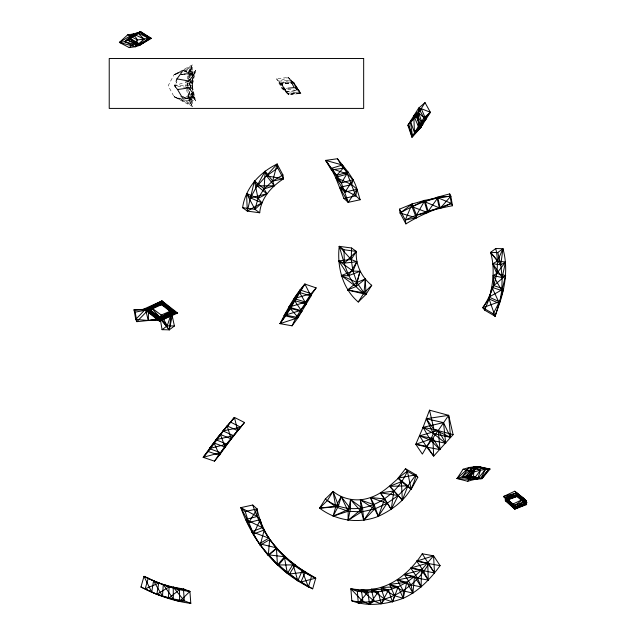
<?xml version="1.0" encoding="UTF-8"?>
<svg xmlns="http://www.w3.org/2000/svg" width="636" height="636" viewBox="0 0 636 636"><rect width="100%" height="100%" fill="white"/><g stroke="black" fill="none" stroke-linecap="round" stroke-linejoin="round"><path stroke-width="0.48" stroke-dasharray="3.18 2.39" d="M191.054 79.866L190.927 88.619M191.221 75.97L191.643 66.239L174.073 74.651L168.182 85.701L174.073 96.752L192.485 106.57L192.485 64.832L174.073 74.651L178.772 73.339M181.594 98.85L174.073 96.752L191.643 105.163L192.144 93.484M192.318 89.597L192.231 79.866M189.266 82.76L189.115 85.701L189.385 82.847M189.512 77.862L189.957 69.046L174.073 74.651L190.8 67.639L190.8 76.193M189.83 78.093L190.8 67.639M187.747 82.839L187.747 88.563M188.169 79.031L189.115 70.445L192.485 64.832M187.882 82.76L187.437 85.701L189.957 102.356L174.073 96.752L190.8 103.763L190.8 93.309M188.025 81.782L189.957 69.046M191.285 88.571L190.506 85.701L193.877 73.251L180.513 74.651L195.562 70.445L193.034 74.651L183.096 70.532L195.165 72.703L193.034 74.651L180.513 74.651L194.719 71.852L192.191 85.701L194.719 99.558L181.459 96.934L193.877 98.151L192.318 92.403M186.173 83.793L185.752 85.701L186.38 88.563M187.222 79.031L189.115 70.445L182.532 72.289M195.562 70.445L192.191 85.701L195.562 100.957L183.335 97.539M194.719 71.852L190.506 85.701L191.349 88.476M175.528 87.402L174.622 85.701L175.782 82.29M190.228 82.02L188.828 85.701L190.991 80.367M192.334 76.495L193.034 74.651L192.032 76.248M188.224 86.79L187.143 85.701L189.019 81.05M192.43 76.805L193.877 73.251M175.695 87.371L174.622 85.701L176.434 82.298M187.143 85.701L188.956 82.298M192.128 76.352L193.034 74.651M176.371 87.999L174.622 85.701L176.975 81.487M192.374 76.495L195.165 72.703M292.401 83.205L288.434 77.52L278.838 81.209L276.358 78.649L288.434 77.52L294.182 82.974L300.931 93.524L288.45 94.518L282.249 88.738L276.358 78.649M186.364 87.442L174.622 85.701L184.519 82.505M185.871 98.421L193.034 96.752L194.958 97.388L192.128 92.633M185.148 98.771L194.958 97.388M294.182 82.974L281.7 83.968L288.14 94.247L300.605 93.23L292.894 81.821L281.398 83.721L293.864 82.704L300.931 93.524L288.14 94.247L281.398 83.721L278.838 81.209L291.137 80.168L299.516 92.299L300.931 93.524M293.101 83.356L291.137 80.168L280.476 82.847L287.106 93.317L299.516 92.299L297.505 90.527L285.206 91.568L280.476 82.847L292.894 81.821L299.516 92.299L285.206 91.568L278.838 81.209L282.249 88.738L286.892 88.301M174.622 85.701L192.485 85.701M180.513 96.752L193.034 96.752L195.562 100.957M282.249 88.738L297.505 90.527L295.056 86.544M186.3 100.17L189.115 100.957L192.485 106.57M294.325 87.609L297.505 90.527L294.667 86.464M281.7 83.968L288.45 94.518M288.434 77.52L291.868 83.403M191.221 93.349L193.034 96.752L191.635 93.063M191.539 93.198L193.034 96.752M191.714 92.816L193.877 98.151M192.47 92.164L194.719 99.558M186.594 89.517L189.115 100.957L187.859 89.517M189.647 91.401L190.8 103.763M189.417 91.584L189.957 102.356M191.643 66.239L192.064 75.97M191.134 93.484L191.643 105.163M190.8 80.001L190.8 88.555M293.864 82.704L281.398 83.721L287.106 93.317L300.605 93.23L293.864 82.704"/><path stroke-width="0.95" d="M430.365 112.294L423.926 117.883L418.369 126.373L425.874 119.329L418.575 112.922L410.339 121.166L414.489 132.574L425.874 119.329L421.263 108.661L413.758 115.712L418.369 126.373L430.365 112.294L421.263 108.661L418.591 108.207L418.369 126.373L411.977 137.13L407.859 125.308L418.591 108.207L425.023 102.619L430.365 112.294L420.468 127.931L411.977 137.13L408.431 124.306L416.954 115.37L425.023 102.619M148.315 320.496L145.437 309.247L161.957 300.923L176.085 312.856L159.676 320.25L146.988 309.43L161.735 302.792L172.976 312.491L159.898 318.382L148.315 320.496L148.546 309.613L161.735 302.792L174.534 312.674L159.676 320.25L148.315 320.496L135.73 319.399L134.077 309.867L145.437 309.247L161.846 301.861L176.085 312.856L159.564 321.18L143.879 309.064L161.957 300.923L177.643 313.039L159.564 321.18L145.437 309.247L135.73 319.399L136.851 321.681L159.787 319.312L174.534 312.674L161.846 301.861L146.988 309.43L134.077 309.867L135.198 312.149L136.851 321.681L148.546 309.613L161.624 303.722L172.976 312.491L169.248 329.846L162.069 329.671L160.01 317.451L151.217 307.601L162.363 302.839L172.396 310.273L167.236 325.831L162.069 329.671M358.259 302.02L363.991 292.902L356.875 282.432L352.98 271.071L351.191 259.544L356.327 251.427L343.949 249.749L339.219 246.331C336.921 266.548 342.367 288.402 358.259 302.02L365.986 294.412L371.718 285.294C361.526 277.185 355.333 264.544 356.327 251.427L351.597 248.008L339.219 246.331C344.847 264.091 347.876 284.674 365.986 294.412L365.279 279.021L356.875 282.432L347.534 289.976L365.986 294.412M351.597 248.008L351.191 259.544L356.844 261.77L352.98 271.071L341.309 275.539L355.929 286.566L365.279 279.021L363.991 292.902L347.534 289.976L355.929 286.566L360.048 271.302L352.98 271.071L338.757 260.863L351.191 259.544L339.219 246.331M457.006 478.534L462.094 476.936L469.201 467.468L473.764 472.007L473.383 479.639L467.667 481.301L457.006 478.534L463.111 469.249L469.201 467.468L477.811 466.474L490.062 469.034L482.04 478.646L473.383 479.639L457.006 478.534L469.201 467.468L480.482 470.171L490.062 469.034M316.156 287.893L311.084 293.689L310.948 296.05L298.228 317.483L292.083 325.823L280.015 323.652C287.138 309.812 294.508 295.74 304.906 284.061L316.156 287.893C307.673 300.248 298.268 311.974 292.083 325.823M159.564 321.18L160.01 317.451L161.25 315.043L172.396 310.273L161.512 304.652L151.217 307.601L150.096 309.796L143.879 309.064M161.957 300.923L161.512 304.652L171.426 312.308L177.643 313.039M174.415 326.006L167.236 325.831L160.01 317.451L171.426 312.308L169.248 329.846L174.415 326.006L171.426 312.308L161.624 303.722L150.096 309.796L159.898 318.382L169.248 329.846L160.01 317.451L150.096 309.796L161.512 304.652L162.363 302.839M484.664 310.137L489.076 298.944L491.938 287.313L493.759 285.628L493.226 275.499L502.154 277.598L505.485 262.072L497.527 260.959L490.587 252.373L497.765 252.548L502.933 248.708L500.778 264.862L502.154 277.598L501.78 290.572L499.491 303.555L495.11 316.243L484.664 310.137L482.788 307.665C494.259 290.493 500.627 269.028 495.746 248.533L502.933 248.708C508.069 266.842 505.453 285.969 499.491 303.555L489.076 298.944C493.138 283.95 495.039 267.708 490.587 252.373L495.746 248.533M429.523 410.172L433.975 429.483L433.37 433.537L430.485 440.144L422.352 454.096L415.785 444.278L423.075 427.336L429.523 410.172L448.658 415.332L453.11 434.65L433.673 456.131L426.74 447.116L419.601 435.875L438.299 430.421L448.658 415.332L426.287 418.75L433.37 433.537L445.709 443.236L443.491 422.614L426.287 418.75L433.975 429.483L450.574 437.401L448.658 415.332M337.462 158.73L343.114 168.246L348.019 172.038L347.375 174.018L335.577 177.372L343.901 198.432L355.794 195.832L356.995 189.25C353.672 177.285 344.847 168.309 337.462 158.73L325.688 160.391L331.34 169.907L336.635 175.449L341.373 182.977L348.242 202.351L360.135 199.752L356.995 189.25L351.66 184.551L335.577 177.372L331.07 168.429L325.688 160.391L342.454 165.018L347.375 174.018L355.794 195.832L360.135 199.752M259.703 212.782C260.999 198.042 271.604 186.523 283.513 178.811L282.901 174.908L277.121 164.056C259.647 172.372 245.337 188.057 242.594 207.686L247.325 211.104L259.703 212.782L254.972 209.355L246.522 193.495L258.025 198.4L261.921 202.805L254.972 209.355L242.594 207.686M247.325 211.104L246.522 193.495L250.417 197.899L261.921 202.805L247.325 211.104L254.448 180.918L264.107 188.852L266.85 193.821L258.025 198.4L254.972 209.355M277.121 164.056L272.701 181.061L274.251 185.799L264.107 188.852L258.025 198.4L254.448 180.918L257.19 185.887L266.85 193.821L250.417 197.899L265.125 171.179L272.701 181.061L283.513 178.811L277.725 167.952L277.121 164.056L257.19 185.887L274.251 185.799L266.675 175.918L265.125 171.179L264.107 188.852L272.701 181.061L282.901 174.908M514.739 491.215L516.718 492.884L517.299 494.498L517.076 496.398L505.548 500.206L514.977 508.434L526.775 502.623L517.251 495.794L505.548 500.206L514.81 509.078L514.675 505.517L503.537 496.493L514.739 491.215L526.266 500.794L526.513 504.626L514.81 509.078L505.374 500.85L505.127 497.614L503.537 496.493L516.718 492.884L524.326 498.672L514.675 505.517L503.537 496.493M140.954 587.02L143.998 576.351C158.571 583.323 173.668 589.675 189.902 591.408L190.808 603.365C173.294 601.235 156.607 594.97 140.954 587.02L156.877 594.326L173.35 598.985L184.329 600.821L190.808 603.365M183.422 588.864L189.902 591.408L179.63 601.497L179.519 589.667L163.285 584.508L169.144 586.925L156.877 594.326L158.722 583.109L153.538 580.907L162.49 596.099L163.285 584.508L173.35 598.985L173.231 587.155L179.519 589.667L168.341 598.516L169.144 586.925L153.538 580.907L151.694 592.124L143.998 576.351C156.281 582.807 169.645 587.131 183.422 588.864L184.329 600.821L179.63 601.497C168.103 597.657 155.995 595.042 145.207 588.825L148.252 578.156M308.428 587.02L311.481 576.351C285.182 562.462 263.097 538.732 257.071 508.943L252.731 505.024L240.837 507.623C253.152 542.611 278.568 573.449 312.681 588.825L315.734 578.156L293.029 564.347L287.385 573.426C274.029 560.873 260.665 547.946 251.753 531.72L262.39 527.665C272.24 546.03 287.933 560.682 305.288 572.058L300.939 581.996L308.428 587.02L302.148 570.85L305.288 572.058L289.491 574.006L287.385 573.426L284.364 556.921L285.5 556.85L278.592 564.951L277.455 565.014L268.471 554.846L276.652 547.898C265.514 535.607 258.2 520.542 252.731 505.024M495.11 316.243L489.076 298.944L482.788 307.665L493.234 313.771L495.11 316.243L503.601 288.879L493.759 285.628L505.668 275.579L496.74 273.48L493.226 275.499L501.78 290.572L503.601 288.879L488.989 297.091L499.411 301.703L499.491 303.555L491.938 287.313L501.78 290.572L505.668 275.579L502.154 277.598L492.82 263.741L497.527 260.959L502.933 248.708M240.718 427.225L222.998 430.93L234.453 417.431L237.61 430.604L227.147 425.921L215.93 439.746L233.468 435.612L222.998 430.93L230.63 422.137L240.718 427.225L220.374 452.641L203.218 457.324L208.282 451.536L219.531 455.376C225.494 443.077 236.059 433.243 244.534 422.519L234.453 417.431L215.93 439.746L203.218 457.324L214.459 461.164C225.033 448.73 233.237 434.42 244.534 422.519M405.49 468.7L407.366 471.173L411.206 489.299L407.915 485.825L398.096 478.169L415.936 474.806C412.565 494.625 395.703 508.355 378.341 516.329C358.887 524.128 336.229 520.852 319.606 508.148L325.338 499.029L333.065 491.421C343.488 499.864 357.885 502.122 370.454 497.527C385.4 492.693 394.861 479.775 407.366 471.173L417.812 477.286L411.206 489.299L401.388 481.643L398.096 478.169L405.49 468.7L415.936 474.806L417.812 477.286M119.401 42.429L124.664 41.666L133.425 33.994L137.559 39.981L135.301 46.738L129.251 47.597L119.401 42.429L127.709 34.813L133.425 33.994L140.739 31.8L151.408 38.351L138.894 45.601L135.301 46.738L119.401 42.429L133.425 33.994L144.062 39.066L148.713 38.216L151.408 38.351M176.077 81.432L176.951 78.872L181.983 72.051M400.116 213.044L412.08 203.997L412.009 206.684L416.373 217.854L400.116 213.044L399.511 209.141L412.08 203.997L416.437 215.167L416.373 217.854L405.291 220L412.08 203.997L424.904 200.324L437.838 197.804L450.829 196.198L452.482 205.738C436.32 208.831 420.173 212.798 405.291 220L405.903 223.896C420.038 215.024 435.676 208.982 451.361 203.456L449.708 193.916C432.464 198.194 415.467 203.965 400.116 213.044L405.903 223.896M493.234 313.771L499.411 301.703L482.788 307.665M280.015 323.652L286.16 315.305L304.906 284.061L310.948 296.05L299.516 292.441L294.142 298.538L305.574 302.14L306.17 303.952L300.494 310.447L284.109 315.504L294.555 300.613L306.17 303.952L299.516 292.441L288.879 307.109L300.494 310.447L301.869 311.338L295.915 318.461L280.015 323.652L290.056 308.38L301.869 311.338L294.555 300.613L288.879 307.109L305.574 302.14L311.084 293.689L299.834 289.849M407.366 471.173C394.503 501.343 356.812 520.32 327.341 500.54L319.606 508.148L335.752 506.868L348.178 511.257L361.455 511.908L374.596 509.023L386.982 503.354L398.2 495.476L407.915 485.825L415.936 474.806M245.178 511.543L248.795 522.577L245.711 519.453L253.597 534.009L260.259 519.612L257.175 516.496L245.711 519.453L262.39 527.665L260.259 519.612L248.795 522.577L240.837 507.623L245.178 511.543L257.071 508.943L248.795 522.577L253.597 534.009L260.18 545.219L269.632 539.63L268.273 555.594L276.453 548.653L276.652 547.898L259.401 543.732L260.18 545.219L264.234 529.963L253.597 534.009L251.753 531.72L268.845 538.143L259.401 543.732L268.273 555.594L268.471 554.846L285.5 556.85L276.453 548.653L277.455 565.014L284.364 556.921L295.128 564.927L289.491 574.006L297.799 580.779L300.939 581.996L312.681 588.825M190.021 79.452L189.019 81.05L185.418 82.211M327.341 500.54L333.065 491.421L338.511 505.851L333.097 516.162L348.178 511.257L350.547 499.554L362.592 508.291L363.697 520.312L374.596 509.023L370.454 497.527L384.693 498.902L391.291 509.388L398.2 495.476L389.677 486.317L401.388 481.643L402.334 500.182L389.677 486.317L407.915 485.825L402.334 500.182L398.2 495.476L380.384 492.868L391.291 509.388L393.811 491.024L380.384 492.868L384.693 498.902L378.341 516.329L374.596 509.023L360.35 499.88L361.455 511.908L363.697 520.312L374.199 504.833L370.454 497.527L386.982 503.354L378.341 516.329L374.199 504.833L360.35 499.88L362.592 508.291L348.067 520.32L348.178 511.257L341.166 496.549L335.752 506.868L333.097 516.162L350.436 508.617L350.547 499.554L361.455 511.908L348.067 520.32L350.436 508.617L341.166 496.549L338.511 505.851L319.606 508.148M467.667 481.301L473.764 472.007L480.482 470.171L477.771 478.876L462.094 476.936L473.748 466.657L485.467 469.376L480.776 478.654L466.061 476.165L462.094 476.936L473.383 479.639L480.482 470.171L473.748 466.657L466.061 476.165L477.771 478.876L485.467 469.376L476.738 466.434L466.061 476.165L469.781 476.086L482.04 478.646L488.79 469.137L477.811 466.474L468.732 475.951L480.776 478.654L488.79 469.137L476.738 466.434L468.732 475.951L482.04 478.646M343.901 198.432L348.242 202.351L356.995 189.25L345.006 192.096L339.68 187.389L351.66 184.551L353.171 179.622L347.375 174.018L331.07 168.429L341.373 182.977L353.171 179.622L345.006 192.096L335.577 177.372L341.373 182.977L348.019 172.038L336.635 175.449L331.07 168.429L342.454 165.018L343.114 168.246L336.635 175.449L325.688 160.391M208.282 451.536L227.147 425.921L231.154 438.824L220.382 434.475L215.93 439.746L226.702 444.103L209.347 448.563L220.382 434.475L225.136 447.108L214.109 443.03L209.347 448.563L220.374 452.641L214.459 461.164M440.112 565.643L428.791 563.599C413.424 590.407 382.705 606.728 351.811 600.821L350.897 588.864L378.317 591.822L388.517 590.089L398.112 586.869L406.802 582.234L414.513 576.47L421.445 569.983L433.553 555.824L440.112 565.643C430.397 579.006 418.552 591.432 403.248 598.285C387.125 604.16 368.149 607.189 351.811 600.821M427.114 446.321L438.299 430.421L423.075 427.336L430.485 440.144L440.001 449.62L438.299 430.421L445.709 443.236L430.485 440.144L419.601 435.875L432.854 438.379L440.001 449.62L426.74 447.116L415.785 444.278L432.854 438.379L433.673 456.131L427.114 446.321L415.785 444.278M191.818 77.25L189.019 81.05L176.951 78.872M304.906 284.061L294.142 298.538L311.084 293.689M422.232 553.781L434.507 572.957L427.75 563.043L410.777 568.051L421.445 569.983L421.135 586.885L414.513 576.47L397.277 580.008L406.802 582.234L403.248 598.285L403.383 590.892L397.277 580.008L410.935 584.874L421.135 586.885L417.566 578.156L410.777 568.051L434.507 572.957L433.553 555.824L422.232 553.781C408.853 574.34 387.086 591.599 361.272 589.596L362.965 601.624L369.532 604.2L374.079 601.179L381.051 603.826L384.764 599.263L380.813 587.449L398.112 586.869L403.248 598.285L394.638 595.797L380.813 587.449L388.517 590.089L392.468 601.902L384.764 599.263L371.345 589.175L374.079 601.179L361.272 589.596L367.839 592.18L378.317 591.822L381.051 603.826L388.517 590.089L371.345 589.175L378.317 591.822L369.532 604.2L367.839 592.18L350.897 588.864L362.965 601.624L358.283 603.365L357.376 591.408L350.897 588.864M203.218 457.324L214.109 443.03L219.531 455.376M407.859 125.308L416.954 115.37L422.725 124.338L412.462 136.08L408.431 124.306L416.349 116.11L420.984 127.144L411.977 137.13M230.63 422.137L234.453 417.431M469.781 476.086L477.811 466.474M358.283 603.365L367.839 592.18L357.376 591.408M449.708 193.916L450.829 196.198L440.207 208.266L424.355 201.54L424.904 200.324L428.147 211.335L427.607 212.559L416.437 215.167L424.904 200.324L412.009 206.684L427.607 212.559L424.355 201.54L437.838 197.804L440.207 208.266L451.361 203.456L452.482 205.738M363.991 292.902L371.718 285.294M356.327 251.427L344.402 263.089L338.757 260.863L348.377 275.77L360.048 271.302L356.875 282.432L341.309 275.539L348.377 275.77L356.844 261.77L344.402 263.089L343.949 249.749M129.251 47.597L137.559 39.981L144.062 39.066L137.535 32.81L124.664 41.666L135.301 46.738L144.062 39.066L138.894 45.601L124.664 41.666L127.709 40.195L139.61 32.054L150.494 38.176L140.604 44.679L129.14 38.804L127.709 40.195L138.894 45.601L148.713 38.216L139.61 32.054L129.14 38.804L140.031 44.925L150.494 38.176L140.739 31.8L129.14 38.804L140.739 31.8M277.725 167.952L266.675 175.918L283.513 178.811M160.01 317.451L172.396 310.273M171.426 312.308L159.898 318.382L148.546 309.613L134.077 309.867M146.988 309.43L159.787 319.312L172.976 312.491M513.125 503.943L524.326 498.672M514.81 509.078L526.68 504.014L517.251 495.794L505.62 498.982L514.977 508.434L526.68 504.014L517.076 496.398L505.374 500.85M298.228 317.483L295.915 318.461L284.109 315.504L290.056 308.38L298.228 317.483L286.16 315.305M145.207 588.825L158.722 583.109L143.998 576.351M433.553 555.824L416.723 561.095L423.481 571.009L428.235 580.088L417.566 578.156L404.321 574.451L410.935 584.874L412.899 593.118L403.383 590.892L389.494 584.381L394.638 595.797L392.468 601.902L398.112 586.869L389.494 584.381L406.802 582.234L412.899 593.118L414.513 576.47L404.321 574.451L421.445 569.983L428.235 580.088L427.75 563.043L416.723 561.095L428.791 563.599M315.734 578.156L300.939 581.996L289.491 574.006L278.592 564.951L295.128 564.927L293.029 564.347L297.799 580.779L302.148 570.85L315.734 578.156L311.481 576.351M135.198 312.149L148.546 309.613L159.787 319.312M176.371 87.999L177.531 89.533L189.305 87.879L191.659 91.838M185.148 98.771L183.184 99.049L177.531 89.533M331.34 169.907L343.114 168.246M287.822 88.213L294.325 87.609L292.361 84.246M450.829 196.198L436.964 197.351L439.325 207.821L428.147 211.335L437.838 197.804L436.964 197.351L451.361 203.456M186.364 87.442L189.305 87.879L190.053 89.652M189.902 591.408L173.231 587.155L184.329 600.821M463.111 469.249L473.764 472.007M433.975 429.483L453.11 434.65M355.794 195.832L339.68 187.389L348.242 202.351M127.709 34.813L137.559 39.981M240.837 507.623L257.175 516.496L257.071 508.943M129.935 38.128L140.604 44.679M151.217 307.601L161.25 315.043L167.236 325.831M325.338 499.029L335.752 506.868L333.065 491.421M145.437 309.247L159.676 320.25M517.076 496.398L526.513 504.626M490.587 252.373L500.778 264.862L505.485 262.072L496.74 273.48L492.82 263.741L500.778 264.862L497.765 252.548M418.591 108.207L423.926 117.883M399.511 209.141L405.291 220M416.349 116.11L420.468 127.931M420.984 127.144L412.462 136.08L410.339 121.166L416.954 115.37L420.984 127.144M422.725 124.338L414.489 132.574L413.758 115.712L418.575 112.922L422.725 124.338M148.713 38.216L140.031 44.925L127.709 40.195L137.535 32.81L148.713 38.216M526.266 500.794L515.088 507.107L505.62 498.982L517.299 494.498L526.266 500.794L514.675 505.517L505.127 497.614L516.718 492.884L526.266 500.794M526.775 502.623L515.088 507.107L505.127 497.614L517.299 494.498L526.775 502.623M443.491 422.614L423.075 427.336L433.37 433.537L450.574 437.401L443.491 422.614M363.665 58.496L109.225 58.496L109.225 108.414L363.665 108.414L363.665 58.496"/></g></svg>
